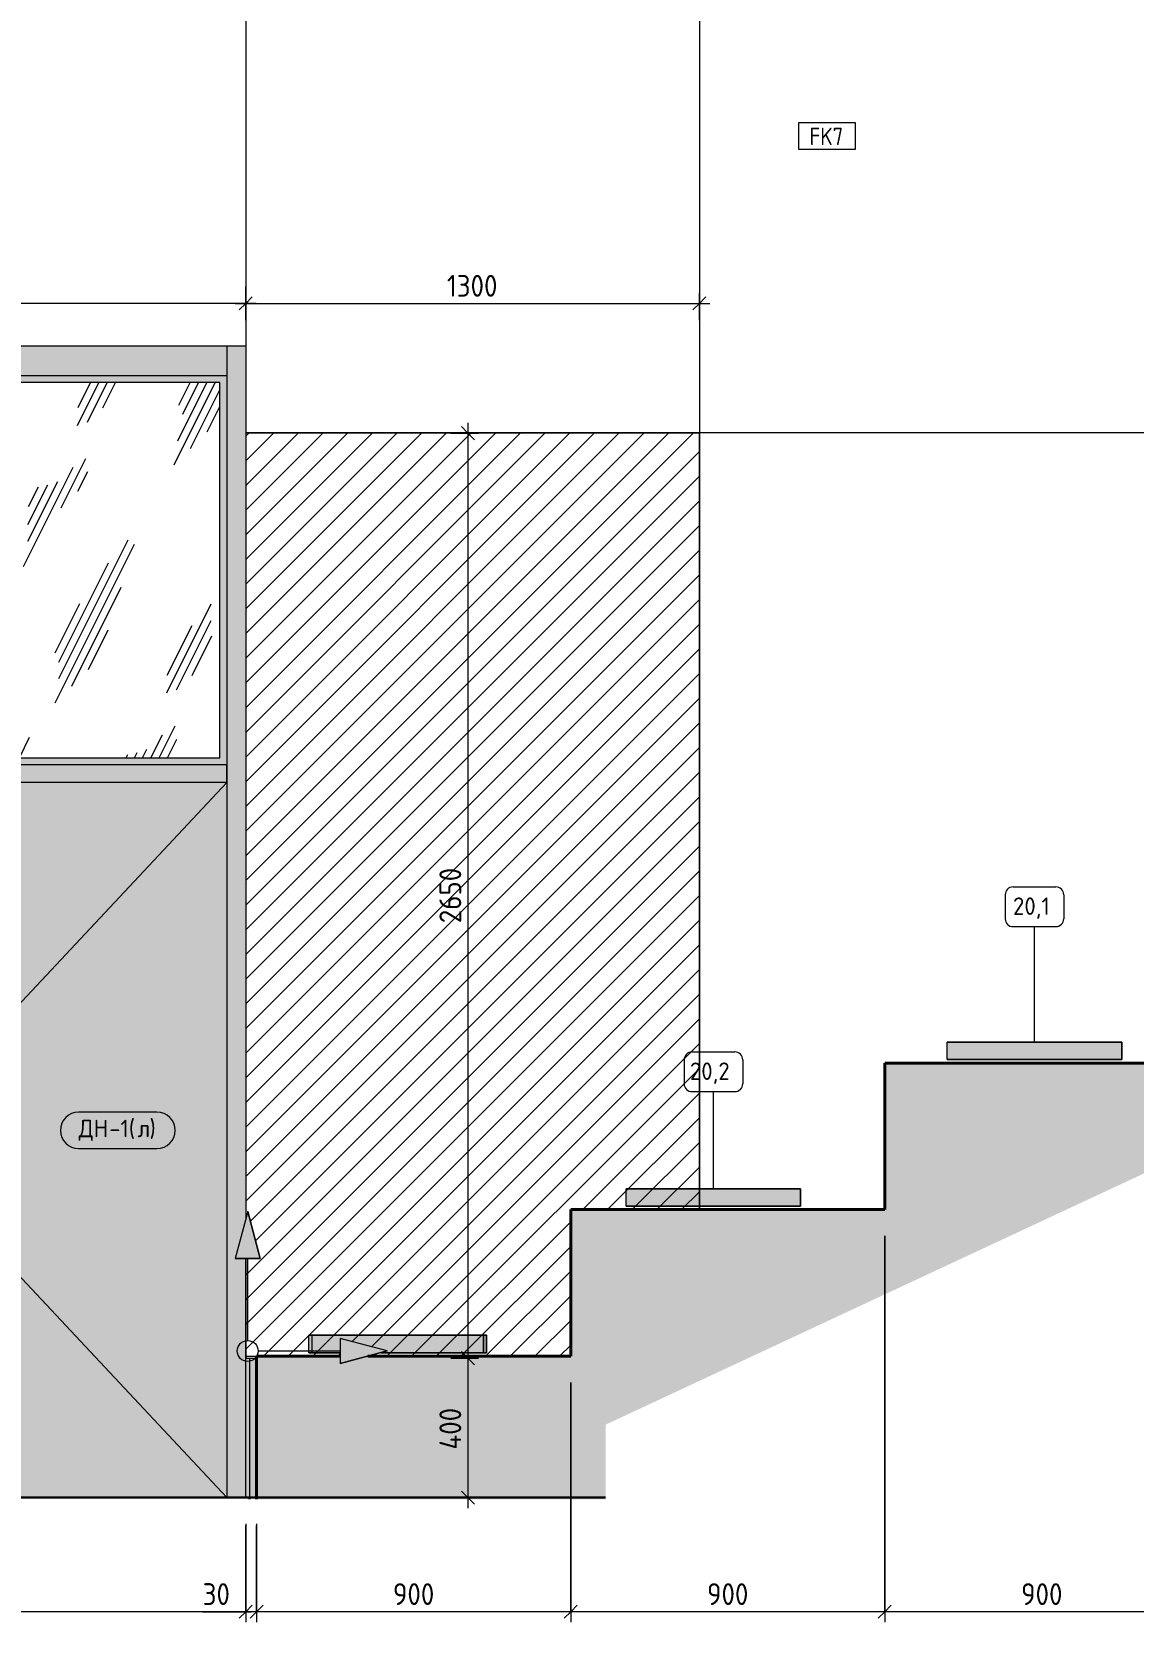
# Model space of a CAD drawing. Header units: millimetres. Extents: x 855 to 77750, y -1987 to 27400.
# Drawn here: x 33028 to 36183, y -357 to 4200 of the extents above; entities that cross this region are included whole.
import ezdxf

# ---------------------------------------------------------------- set-up
doc = ezdxf.new("R2010")
doc.units = ezdxf.units.MM
for name, color, linetype, lineweight in [('A-ANNO-DIMS', 7, 'Continuous', 9), ('A-ANNO-DIMS-25', 7, 'Continuous', 9), ('A-DETL', 7, 'Continuous', 9), ('A-DETL-GENF', 7, 'Continuous', 9), ('A-DOOR', 7, 'Continuous', 9), ('A-DOOR-FRAM-1', 7, 'Continuous', 9), ('A-DOOR-IDEN', 7, 'Continuous', 9), ('A-GLAZ', 7, 'Continuous', 9), ('A-WALL', 7, 'Continuous', 9), ('A-WALL-IDEN', 7, 'Continuous', 9), ('A-WALL-PATT', 7, 'Continuous', 9), ('I-FURN-IDEN', 7, 'Continuous', 9), ('I-WALL', 7, 'Continuous', 9), ('S-STRS-3', 7, 'Continuous', 18), ('S-STRS-4', 7, 'Continuous', 40)]:
    doc.layers.add(name, color=color, linetype=linetype, lineweight=lineweight)
for name, color, linetype, lineweight, true_color in [('A-DETL-GENF-2', 7, 'Continuous', 9, 0x004000), ('A-FLOR-FNSH-2', 7, 'Continuous', 30, 0x3c3c3c), ('I-FURN-2', 7, 'Continuous', 9, 0xc0c0c0), ('I-FURN-4', 7, 'Continuous', 9, 0xacacac), ('I-FURN-5', 7, 'Continuous', 9, 0x9e9e9e)]:
    doc.layers.add(name, color=color, linetype=linetype, lineweight=lineweight, true_color=true_color)
doc.layers.add('I-FURN-3', color=7, linetype='Continuous', lineweight=9, true_color=0x7f7f7f, transparency=0.7)
doc.styles.add('GOST Common_5', font='GOST_Common.ttf', dxfattribs={"width": 0.9, "height": 50})
doc.styles.add('GOST Common_6', font='GOST_Common.ttf', dxfattribs={"height": 50})
doc.styles.add('ISOCPEUR_2', font='isocpeur.ttf', dxfattribs={"width": 0.9, "height": 62.5})
doc.styles.add('ISOCPEUR_3', font='isocpeur.ttf', dxfattribs={"width": 0.9, "height": 62.5})
doc.dimstyles.new('ISO-2_5_0_9К_БОЛЬШОЙ_1', dxfattribs={"dimscale": 304.8, "dimtxt": 62.248823, "dimasz": 0.123031, "dimexe": 0.098425, "dimexo": 0.246063, "dimgap": 0, "dimtad": 1, "dimdec": 0, "dimrnd": 10, "dimzin": 0, "dimdsep": 46, "dimtxsty": 'ISOCPEUR_2', "dimblk1": 'OBLIQUE', "dimblk2": 'OBLIQUE', "dimsah": 1, "dimcen": 0.09, "dimdle": 0.098425, "dimazin": 0, "dimtfac": 1, "dimtdec": 4, "dimtix": 1, "dimtmove": 0, "dimatfit": 3, "dimfxl": 1, "dimtvp": 1, "dimtolj": 1, "dimtzin": 0, "dimarcsym": 2})
doc.dimstyles.new('ISO-2_5_0_9К_БОЛЬШОЙ_2', dxfattribs={"dimscale": 304.8, "dimtxt": 62.248823, "dimasz": 0.123031, "dimexe": 0.098425, "dimexo": 0.246063, "dimgap": 0, "dimtad": 1, "dimdec": 0, "dimrnd": 10, "dimzin": 0, "dimdsep": 46, "dimtxsty": 'ISOCPEUR_2', "dimblk1": 'OBLIQUE', "dimblk2": 'OBLIQUE', "dimsah": 1, "dimcen": 0.09, "dimdle": 0.098425, "dimazin": 0, "dimtfac": 1, "dimtdec": 4, "dimtix": 1, "dimtmove": 1, "dimatfit": 3, "dimfxl": 1, "dimtvp": 1, "dimtolj": 1, "dimtzin": 0, "dimarcsym": 2})
doc.dimstyles.new('ISO-2_5_0_9К_БОЛЬШОЙ_3', dxfattribs={"dimscale": 304.8, "dimtxt": 62.248823, "dimasz": 0.123031, "dimexe": 0.098425, "dimexo": 0.246063, "dimgap": 0, "dimtad": 1, "dimdec": 0, "dimrnd": 10, "dimzin": 0, "dimdsep": 46, "dimtxsty": 'ISOCPEUR_3', "dimblk1": 'OBLIQUE', "dimblk2": 'OBLIQUE', "dimsah": 1, "dimcen": 0.09, "dimdle": 0.098425, "dimazin": 0, "dimtfac": 1, "dimtdec": 4, "dimtix": 1, "dimtmove": 0, "dimatfit": 3, "dimfxl": 1, "dimtvp": 1, "dimtolj": 1, "dimtzin": 0, "dimarcsym": 2})
pattern_1 = [(0, (33640.6, 0), (0, 3050), []), (90, (33640.6, 0), (-1300, 8e-14), [])]

# ---------------------------------------------------------------- blocks, each defined once
blk = doc.blocks.new('Перекрытия 3 - Перекрытия 4-20977624-Развертка 1_04-1')
at = {"layer": 'S-STRS-3'}
blk.add_hatch(color=256, dxfattribs=at).paths.add_polyline_path([(22554.8, -5), (22910, -5), (22910, 208.9), (25810, 1562.2), (25810, 1145), (26410, 1145), (26410, 1842.2), (30010, 3522.2), (30010, 3105), (30610, 3105), (30610, 4185), (30010, 4185), (30010, 3765), (29110, 3765), (29110, 3345), (28210, 3345), (28210, 2925), (27310, 2925), (27310, 2505), (26410, 2505), (26410, 2085), (25510, 2085), (25510, 1665), (24610, 1665), (24610, 1245), (23710, 1245), (23710, 825), (22810, 825), (22810, 405), (22228.5, 405), (22149.3, 383.8), (22149.3, 405), (21910, 405), (21910, -5), (22420.5, -5)])
at = {"layer": 'S-STRS-4'}
for p, q in [((24610, 1245), (23710, 1245)), ((23710, 1245), (23710, 825)), ((23179, 825), (22810, 825)), ((22810, 825), (22810, 405)), ((23710, 825), (23179, 825)), ((22149.3, 405), (21910, 405)), ((21910, 405), (21910, -5)), ((22810, 405), (22228.5, 405))]:
    blk.add_line(p, q, dxfattribs=at)
blk = doc.blocks.new('110_Дверь_СКБ_2Ст_Наружная - ДН-1_л_ Двухстворчатая 1450 х3300 _h_ в свету с верхним остеклением-23567691-Развертка 1_04-1')
at = {"layer": 'A-DOOR'}
h = blk.add_hatch(color=256, dxfattribs=at)
h.paths.add_polyline_path([(21805, 2100), (21825, 2100), (21825, 3215), (20295, 3215), (20295, 2100), (20703.8, 2100)])
h.paths.add_polyline_path([(20315, 2120), (20315, 3195), (21805, 3195), (21805, 2120), (20703.8, 2120)])
h = blk.add_hatch(color=256, dxfattribs=at)
h.paths.add_polyline_path([(20295, 0), (20865, 0), (20865, 2050), (20295, 2050), (20295, 2.6)])
h.paths.add_polyline_path([(20785, 837.5), (20781.8, 837.9), (20778.7, 839.2), (20776.2, 841.2), (20774.2, 843.7), (20772.9, 846.8), (20772.5, 850), (20772.6, 1151), (20772.9, 1153.2), (20774.2, 1156.2), (20776.2, 1158.8), (20778.7, 1160.8), (20781.8, 1162.1), (20785, 1162.5), (20788.2, 1162.1), (20791.2, 1160.8), (20793.8, 1158.8), (20795.8, 1156.2), (20797.1, 1153.2), (20797.5, 1150), (20797.5, 850), (20797.1, 846.8), (20795.8, 843.7), (20793.8, 841.2), (20791.2, 839.2), (20788.2, 837.9)])
h = blk.add_hatch(color=256, dxfattribs=at)
h.paths.add_polyline_path([(20865, 0), (21825, 0), (21825, 2050), (20865, 2050), (20865, 17.9)])
h.paths.add_polyline_path([(20945, 837.5), (20941.8, 837.9), (20938.7, 839.2), (20936.2, 841.2), (20934.2, 843.7), (20932.9, 846.8), (20932.5, 850), (20932.6, 1151), (20932.9, 1153.2), (20934.2, 1156.2), (20936.2, 1158.8), (20938.7, 1160.8), (20941.8, 1162.1), (20945, 1162.5), (20948.2, 1162.1), (20951.5, 1160.7), (20953.8, 1158.8), (20955.8, 1156.2), (20957.1, 1153.2), (20957.5, 1150), (20957.5, 850), (20957.1, 846.8), (20955.8, 843.7), (20953.8, 841.2), (20951.2, 839.2), (20948.2, 837.9)])
at = {"layer": 'A-DOOR-FRAM-1'}
for points in [[(20295, 0), (20295, 3300), (20210, 3300), (20210, 1200), (20246.2, 1064.8), (20210, 1064.8), (20210, 800), (20221, 800), (20221, 400), (20257.2, 264.8), (20221, 264.8), (20221, 0)], [(20703.8, 3215), (21825, 3215), (21825, 3300), (20295, 3300), (20295, 3215)], [(20703.8, 2050), (21825, 2050), (21825, 2100), (20295, 2100), (20295, 2050)]]:
    blk.add_hatch(color=256, dxfattribs=at).paths.add_polyline_path(points)
h = blk.add_hatch(color=256, dxfattribs=at)
h.paths.add_polyline_path([(21879, 0), (21879, 684.8), (21848.3, 684.8), (21879, 799.5), (21879, 3300), (21825, 3300), (21825, 0)])
h.paths.add_polyline_path([(21910, 0), (21910, 399.6), (21890, 399.6), (21890, 0)])
h = blk.add_hatch(dxfattribs=at)
h.set_pattern_fill('FP_17', color=256, style=0, pattern_type=2)
h.set_pattern_definition([(63.435, (17628.5, 31.75), (-255.583, 766.75), [317.5, -190.5, 317.5, -190.5, -403.903]), (63.435, (17628.5, 31.75), (-255.583, 766.75), [-1016, 127, -276.9]), (63.435, (17612.65, 47.6), (-255.583, 766.75), [254, -317.5, 190.5, -190.5, -467.403]), (63.435, (17612.65, 47.6), (-255.583, 766.75), [-952.5, 222.25, -245.15]), (63.435, (17612.65, 95.25), (-255.583, 766.75), [190.5, -381, 127, -190.5, -530.903]), (63.435, (17612.65, 95.25), (-255.583, 766.75), [-889, 285.75, -245.15]), (63.435, (17660.27, 47.6), (-255.583, 766.75), [190.5, -381, 158.75, -6404.65]), (63.435, (17707.9, 95.25), (-255.583, 766.75), [95.25, -476.25, 63.5, -6499.9]), (63.435, (17628.5, 174.6), (-255.583, 766.75), [63.5, -476.25, 63.5, -254, -562.653]), (63.435, (17628.5, 174.6), (-255.583, 766.75), [-857.25, 158.75, -403.9]), (63.435, (17914.27, 127), (-255.58, 766.75), [317.5, -476.25, 381, -251.5]), (63.435, (17914.27, 79.4), (-255.58, 766.75), [444.5, -317.5, 476.25, -188]), (63.435, (17946, 95.25), (-255.58, 766.75), [508, -254, 381, -276.9]), (63.435, (17993.65, 142.9), (-255.58, 766.75), [317.5, -444.5, 254, -403.9]), (63.435, (17946, 238.1), (-255.58, 766.75), [158.75, -635, 190.5, -435.65]), (63.435, (18041.27, 190.5), (-255.58, 766.75), [127, -635, 127, -530.9])])
h.paths.add_polyline_path([(20315, 2120), (21805, 2120), (21805, 3195), (20315, 3195)])
at = {"layer": 'A-DOOR'}
for p, q in [((21805, 3195), (20315, 3195)), ((20315, 3195), (20315, 2120)), ((21805, 2120), (21805, 3195)), ((20315, 2120), (21805, 2120)), ((20295, 2047.5), (20788.7, 1161.9)), ((20865, 2050), (20865, 0)), ((20865, 2050), (20865, 0)), ((21825, 2048.5), (20957.5, 1123.6)), ((20772.5, 850), (20772.5, 1150)), ((20797.5, 1150), (20797.5, 850)), ((20797.5, 1146.1), (20865, 1025)), ((20932.5, 1150), (20932.5, 850)), ((20957.5, 850), (20957.5, 1150)), ((20932.5, 1097), (20865, 1025)), ((20865, 1025), (20797.5, 903.6)), ((20865, 1025), (20932.5, 952.9)), ((20957.5, 926.2), (21825, 0)), ((20772.5, 858.7), (20295, 0))]:
    blk.add_line(p, q, dxfattribs=at)
for centre, start, end in [((20785, 1150), 0, 180), ((20945, 1150), 0, 180), ((20785, 850), 180, 0), ((20945, 850), 180, 360)]:
    blk.add_arc(centre, 12.5, start, end, dxfattribs=at)
at = {"layer": 'A-DOOR-FRAM-1'}
for p, q in [((20295, 3215), (20295, 3300)), ((20295, 3300), (20295, 0)), ((21825, 3300), (21825, 3215)), ((21825, 3300), (21825, 0)), ((20295, 3215), (21825, 3215)), ((20295, 2100), (20295, 2050)), ((21825, 2100), (20295, 2100)), ((21825, 2050), (21825, 2100)), ((20295, 2050), (21825, 2050)), ((21910, 0), (21890, 0))]:
    blk.add_line(p, q, dxfattribs=at)
at = {"layer": 'A-GLAZ'}
for p, q in [((21060, 2707.5), (21060, 2607.5)), ((21010, 2657.5), (21110, 2657.5))]:
    blk.add_line(p, q, dxfattribs=at)
blk = doc.blocks.new('Подушка 500500  - Подушка 500500 -30734744-Развертка 1_04-1')
at = {"layer": 'I-FURN-3'}
blk.add_hatch(color=256, dxfattribs=at).paths.add_polyline_path([(22149.3, 415), (22149.3, 456.2), (22284.5, 420), (22265.8, 415), (22569, 415), (22569, 465), (22069, 465), (22069, 415)])
at = {"layer": 'I-FURN-2'}
for p, q in [((22069, 465), (22569, 465)), ((22069, 415), (22069, 465)), ((22569, 415), (22569, 465)), ((22149.3, 415), (22069, 415)), ((22569, 415), (22265.8, 415))]:
    blk.add_line(p, q, dxfattribs=at)
at = {"layer": 'I-FURN-4'}
for p, q in [((22569, 465), (22069, 465)), ((22069, 415), (22069, 465)), ((22569, 465), (22569, 415)), ((22069, 415), (22149.3, 415)), ((22265.8, 415), (22569, 415))]:
    blk.add_line(p, q, dxfattribs=at)
blk = doc.blocks.new('Подушка 500500  - Подушка 500х500 _второго цвета_-30765996-Развертка 1_04-1')
at = {"layer": 'I-FURN-3'}
blk.add_hatch(color=256, dxfattribs=at).paths.add_polyline_path([(22069, 415), (22149.3, 415), (22149.3, 456.2), (22284.5, 420), (22265.8, 415), (22560, 415), (22560, 465), (22060, 465), (22060, 415)])
at = {"layer": 'I-FURN-2'}
for p, q in [((22060, 465), (22069, 465)), ((22060, 415), (22060, 465)), ((22069, 415), (22060, 415))]:
    blk.add_line(p, q, dxfattribs=at)
at = {"layer": 'I-FURN-4'}
for p, q in [((22069, 465), (22060, 465)), ((22060, 415), (22060, 465)), ((22069, 465), (22560, 465)), ((22560, 415), (22560, 465)), ((22060, 415), (22069, 415)), ((22149.3, 415), (22069, 415)), ((22560, 415), (22265.8, 415))]:
    blk.add_line(p, q, dxfattribs=at)
at = {"layer": 'I-FURN-5'}
for p, q in [((22560, 465), (22069, 465)), ((22560, 465), (22560, 415)), ((22069, 415), (22149.3, 415)), ((22265.8, 415), (22560, 415))]:
    blk.add_line(p, q, dxfattribs=at)
blk = doc.blocks.new('Подушка 500500  - Подушка 500х500 _второго цвета_-V11-Развертка 1_04-1')
at = {"layer": 'I-FURN-3'}
blk.add_hatch(color=256, dxfattribs=at).paths.add_polyline_path([(23059, 835), (23469, 835), (23469, 885), (22969, 885), (22969, 835)])
at = {"layer": 'I-FURN-2'}
for p, q in [((22969, 885), (23179, 885)), ((22969, 835), (22969, 885)), ((23179, 885), (23469, 885)), ((23469, 835), (23469, 885)), ((23179, 835), (22969, 835)), ((23469, 835), (23179, 835))]:
    blk.add_line(p, q, dxfattribs=at)
at = {"layer": 'I-FURN-4'}
for p, q in [((23179, 885), (22969, 885)), ((22969, 835), (22969, 885)), ((23469, 885), (23179, 885)), ((23469, 885), (23469, 835)), ((22969, 835), (23179, 835)), ((23179, 835), (23469, 835))]:
    blk.add_line(p, q, dxfattribs=at)
blk = doc.blocks.new('Подушка 500500  - Подушка 500500 -V12-Развертка 1_04-1')
at = {"layer": 'I-FURN-3'}
blk.add_hatch(color=256, dxfattribs=at).paths.add_polyline_path([(24389, 1255), (24389, 1305), (23889, 1305), (23889, 1255)])
at = {"layer": 'I-FURN-2'}
for p, q in [((23889, 1305), (24389, 1305)), ((23889, 1255), (23889, 1305)), ((24389, 1255), (24389, 1305)), ((24389, 1255), (23889, 1255))]:
    blk.add_line(p, q, dxfattribs=at)
at = {"layer": 'I-FURN-4'}
for p, q in [((24389, 1305), (23889, 1305)), ((23889, 1255), (23889, 1305)), ((24389, 1305), (24389, 1255)), ((23889, 1255), (24389, 1255))]:
    blk.add_line(p, q, dxfattribs=at)
blk = doc.blocks.new('Начало раскладки_красным - Начало раскладки_красным-V17-Развертка 1_04-1')
at = {"layer": 'A-DETL-GENF'}
for points in [[(21920.7, 684.8), (21884.5, 820), (21848.3, 684.8)], [(22149.3, 383.8), (22284.5, 420), (22149.3, 456.2)]]:
    blk.add_hatch(color=256, dxfattribs=at).paths.add_polyline_path(points)
for p, q in [((21884.5, 820), (21848.3, 684.8)), ((21884.5, 820), (21848.3, 684.8)), ((21920.7, 684.8), (21884.5, 820)), ((21884.5, 820), (21920.7, 684.8)), ((21848.3, 684.8), (21920.7, 684.8)), ((21920.7, 684.8), (21848.3, 684.8)), ((21884.5, 450), (21884.5, 684.8)), ((22284.5, 420), (22149.3, 456.2)), ((22149.3, 456.2), (22149.3, 383.8)), ((22284.5, 420), (22149.3, 456.2)), ((22149.3, 456.2), (22149.3, 383.8)), ((21914.5, 420), (22149.3, 420)), ((22149.3, 383.8), (22284.5, 420)), ((22284.5, 420), (22149.3, 383.8))]:
    blk.add_line(p, q, dxfattribs=at)
blk.add_circle((21884.5, 420), 30, dxfattribs=at)
blk = doc.blocks.new('DIMBLOCK17-Развертка 1_04-1')
at = {"layer": 'A-ANNO-DIMS-25'}
for p, q in [((36371.6, 1170), (36371.6, -357.1)), ((36371.6, -327.1), (36371.6, 1170)), ((35471.6, 750), (35471.6, -357.1)), ((35471.6, -327.1), (35471.6, 750)), ((36371.6, -327.1), (35471.6, -327.1))]:
    blk.add_line(p, q, dxfattribs=at)
at = {"layer": 'A-ANNO-DIMS-25', "lineweight": 20}
for p, q in [((35471.6, -327.1), (35490.3, -308.3)), ((36371.6, -327.1), (36390.3, -308.3)), ((35471.6, -327.1), (35452.8, -345.8)), ((36371.6, -327.1), (36352.8, -345.8))]:
    blk.add_line(p, q, dxfattribs=at)
at = {"layer": 'A-ANNO-DIMS-25', "color": 0, "insert": (35862.3, -245.4), "char_height": 62.5, "width": 142.215, "attachment_point": 1, "line_spacing_factor": 1.149209, "style": 'ISOCPEUR_2'}
blk.add_mtext('900', dxfattribs=at)
blk = doc.blocks.new('_Oblique')
at = {"color": 0, "linetype": 'ByBlock', "lineweight": -2}
blk.add_line((-0.5, -0.5), (0.5, 0.5), dxfattribs=at)
blk = doc.blocks.new('DIMBLOCK18-Развертка 1_04-1')
at = {"layer": 'A-ANNO-DIMS-25'}
for p, q in [((35471.6, 750), (35471.6, -357.1)), ((35471.6, -327.1), (35471.6, 750)), ((34571.6, 330), (34571.6, -357.1)), ((34571.6, -327.1), (34571.6, 330)), ((35471.6, -327.1), (34571.6, -327.1))]:
    blk.add_line(p, q, dxfattribs=at)
at = {"layer": 'A-ANNO-DIMS-25', "lineweight": 20}
for p, q in [((34571.6, -327.1), (34590.3, -308.3)), ((35471.6, -327.1), (35490.3, -308.3)), ((34571.6, -327.1), (34552.8, -345.8)), ((35471.6, -327.1), (35452.8, -345.8))]:
    blk.add_line(p, q, dxfattribs=at)
at = {"layer": 'A-ANNO-DIMS-25', "color": 0, "insert": (34962.3, -245.4), "char_height": 62.5, "width": 142.215, "attachment_point": 1, "line_spacing_factor": 1.149209, "style": 'ISOCPEUR_2'}
blk.add_mtext('900', dxfattribs=at)
blk = doc.blocks.new('DIMBLOCK19-Развертка 1_04-1')
at = {"layer": 'A-ANNO-DIMS-25'}
for p, q in [((34571.6, 330), (34571.6, -357.1)), ((34571.6, -327.1), (34571.6, 330)), ((33671.6, -75), (33671.6, -357.1)), ((33671.6, -327.1), (33671.6, -80)), ((34571.6, -327.1), (33671.6, -327.1))]:
    blk.add_line(p, q, dxfattribs=at)
at = {"layer": 'A-ANNO-DIMS-25', "lineweight": 20}
for p, q in [((33671.6, -327.1), (33690.3, -308.3)), ((34571.6, -327.1), (34590.3, -308.3)), ((33671.6, -327.1), (33652.8, -345.8)), ((34571.6, -327.1), (34552.8, -345.8))]:
    blk.add_line(p, q, dxfattribs=at)
at = {"layer": 'A-ANNO-DIMS-25', "color": 0, "insert": (34062.3, -245.4), "char_height": 62.5, "width": 142.215, "attachment_point": 1, "line_spacing_factor": 1.149209, "style": 'ISOCPEUR_2'}
blk.add_mtext('900', dxfattribs=at)
blk = doc.blocks.new('DIMBLOCK20-Развертка 1_04-1')
at = {"layer": 'A-ANNO-DIMS-25'}
for p, q in [((33640.6, -75), (33640.6, -357.1)), ((33640.6, -327.1), (33640.6, -80)), ((33671.6, -75), (33671.6, -357.1)), ((33671.6, -327.1), (33671.6, -80)), ((33517.1, -327.1), (33621.1, -327.1)), ((33621.1, -327.1), (33656.1, -327.1)), ((33671.6, -327.1), (33640.6, -327.1))]:
    blk.add_line(p, q, dxfattribs=at)
at = {"layer": 'A-ANNO-DIMS-25', "lineweight": 20}
for p, q in [((33640.6, -327.1), (33659.3, -308.3)), ((33671.6, -327.1), (33690.3, -308.3)), ((33640.6, -327.1), (33621.8, -345.8)), ((33671.6, -327.1), (33652.8, -345.8))]:
    blk.add_line(p, q, dxfattribs=at)
at = {"layer": 'A-ANNO-DIMS-25', "color": 0, "insert": (33517.1, -245.4), "char_height": 62.5, "width": 94.81, "attachment_point": 1, "line_spacing_factor": 1.149209, "style": 'ISOCPEUR_2'}
blk.add_mtext('30', dxfattribs=at)
blk = doc.blocks.new('DIMBLOCK21-Развертка 1_04-1')
at = {"layer": 'A-ANNO-DIMS-25'}
for p, q in [((31971.6, -75), (31971.6, -357.1)), ((31971.6, -327.1), (31971.6, -80)), ((33640.6, -75), (33640.6, -357.1)), ((33640.6, -327.1), (33640.6, -80)), ((33640.6, -327.1), (31971.6, -327.1))]:
    blk.add_line(p, q, dxfattribs=at)
at = {"layer": 'A-ANNO-DIMS-25', "lineweight": 20}
for p, q in [((31971.6, -327.1), (31990.3, -308.3)), ((33640.6, -327.1), (33659.3, -308.3)), ((31971.6, -327.1), (31952.8, -345.8)), ((33640.6, -327.1), (33621.8, -345.8))]:
    blk.add_line(p, q, dxfattribs=at)
at = {"layer": 'A-ANNO-DIMS-25', "color": 0, "insert": (32732.5, -245.4), "char_height": 62.5, "width": 176.691, "attachment_point": 1, "line_spacing_factor": 1.149209, "style": 'ISOCPEUR_2'}
blk.add_mtext('1670', dxfattribs=at)
blk = doc.blocks.new('DIMBLOCK36-Развертка 1_04-1')
at = {"layer": 'A-ANNO-DIMS-25'}
for p, q in [((33640.6, 3470.3), (33640.6, 3391.8)), ((33640.6, 3421.8), (33640.6, 3470.3)), ((33670.6, 3421.8), (31941.6, 3421.8)), ((31971.6, 3323.6), (31971.6, 3451.8)), ((31971.6, 3421.8), (31971.6, 3323.6))]:
    blk.add_line(p, q, dxfattribs=at)
at = {"layer": 'A-ANNO-DIMS-25', "lineweight": 20}
for p, q in [((31971.6, 3421.8), (31952.8, 3403)), ((31971.6, 3421.8), (31990.3, 3440.5)), ((33640.6, 3421.8), (33621.8, 3403)), ((33640.6, 3421.8), (33659.3, 3440.5))]:
    blk.add_line(p, q, dxfattribs=at)
at = {"layer": 'A-ANNO-DIMS-25', "color": 0, "insert": (32729.5, 3503.4), "char_height": 62.5, "width": 183.873, "attachment_point": 1, "line_spacing_factor": 1.149209, "style": 'ISOCPEUR_3'}
blk.add_mtext('\u200e1545', dxfattribs=at)
blk = doc.blocks.new('DIMBLOCK38-Развертка 1_04-1')
at = {"layer": 'A-ANNO-DIMS-25', "lineweight": 20}
for p, q in [((34277.1, 3050), (34258.4, 3068.7)), ((34277.1, 3050), (34295.9, 3031.2)), ((34277.1, 399.6), (34258.4, 418.3)), ((34277.1, 399.6), (34295.9, 380.8))]:
    blk.add_line(p, q, dxfattribs=at)
at = {"layer": 'A-ANNO-DIMS-25'}
for p, q in [((34277.1, 3080), (34277.1, 399.6)), ((34228.6, 3050), (34307.1, 3050)), ((34277.1, 3050), (34228.6, 3050)), ((34228.6, 399.6), (34307.1, 399.6)), ((34277.1, 399.6), (34228.6, 399.6))]:
    blk.add_line(p, q, dxfattribs=at)
at = {"layer": 'A-ANNO-DIMS-25', "color": 0, "insert": (34195.5, 1645.8), "char_height": 62.5, "width": 189.619, "attachment_point": 1, "rotation": 90, "line_spacing_factor": 1.149209, "style": 'ISOCPEUR_2'}
blk.add_mtext('2650', dxfattribs=at)
blk = doc.blocks.new('DIMBLOCK39-Развертка 1_04-1')
at = {"layer": 'A-ANNO-DIMS-25', "lineweight": 20}
for p, q in [((34277.1, 399.6), (34258.4, 418.3)), ((34277.1, 399.6), (34295.9, 380.8)), ((34277.1, 0), (34258.4, 18.8)), ((34277.1, 0), (34295.9, -18.8))]:
    blk.add_line(p, q, dxfattribs=at)
at = {"layer": 'A-ANNO-DIMS-25'}
for p, q in [((34228.6, 399.6), (34307.1, 399.6)), ((34277.1, 399.6), (34228.6, 399.6)), ((34277.1, 399.6), (34277.1, -30)), ((33726.6, 0), (34307.1, 0)), ((34277.1, 0), (33726.6, 0))]:
    blk.add_line(p, q, dxfattribs=at)
at = {"layer": 'A-ANNO-DIMS-25', "color": 0, "insert": (34195.5, 137.6), "char_height": 62.5, "width": 149.397, "attachment_point": 1, "rotation": 90, "line_spacing_factor": 1.149209, "style": 'ISOCPEUR_2'}
blk.add_mtext('400', dxfattribs=at)
blk = doc.blocks.new('Марка_Мебель - В прямоуг_Balcon_Марка-25523697-Развертка 1_04-1')
at = {"layer": 'I-FURN-IDEN'}
for p, q in [((29435.1, 4247.3), (29435.1, 4178.3)), ((29457.6, 4269.8), (29580.4, 4269.8)), ((29602.9, 4247.3), (29602.9, 4178.5)), ((29457.5, 4156), (29580.4, 4156))]:
    blk.add_line(p, q, dxfattribs=at)
for centre, radius, start, end in [((29457.6, 4247.3), 22.5, 90, 180), ((29580.4, 4247.3), 22.5, 0, 90), ((29457.5, 4178.3), 22.3, 180, 270), ((29580.4, 4178.5), 22.5, 270, 0)]:
    blk.add_arc(centre, radius, start, end, dxfattribs=at)
blk = doc.blocks.new('М_двери - Типоразмер_рамка-25223575-Развертка 1_04-1')
at = {"layer": 'A-DOOR-IDEN'}
for p, q in [((21624.6, 1104.2), (21399.8, 1104.2)), ((21399.8, 1000.2), (21624.6, 1000.2))]:
    blk.add_line(p, q, dxfattribs=at)
for centre, start, end in [((21399.8, 1052.2), 90, 270), ((21624.6, 1052.2), 270, 90)]:
    blk.add_arc(centre, 52, start, end, dxfattribs=at)
blk = doc.blocks.new('DIMBLOCK68-Развертка 1_04-1')
at = {"layer": 'A-ANNO-DIMS-25'}
for p, q in [((33610.6, 3421.8), (34970.6, 3421.8)), ((33640.6, 3373.3), (33640.6, 3451.8)), ((33640.6, 3421.8), (33640.6, 3373.3)), ((34940.6, 3373.3), (34940.6, 3451.8)), ((34940.6, 3421.8), (34940.6, 3373.3))]:
    blk.add_line(p, q, dxfattribs=at)
at = {"layer": 'A-ANNO-DIMS-25', "lineweight": 20}
for p, q in [((33640.6, 3421.8), (33621.8, 3403)), ((33640.6, 3421.8), (33659.3, 3440.5)), ((34940.6, 3421.8), (34921.8, 3403)), ((34940.6, 3421.8), (34959.3, 3440.5))]:
    blk.add_line(p, q, dxfattribs=at)
at = {"layer": 'A-ANNO-DIMS-25', "color": 0, "insert": (34217, 3503.4), "char_height": 62.5, "width": 176.691, "attachment_point": 1, "line_spacing_factor": 1.149209, "style": 'ISOCPEUR_2'}
blk.add_mtext('1300', dxfattribs=at)
blk = doc.blocks.new('М_стена_0001 - Типоразмер_без рамки-25382661-Развертка 1_04-1')
at = {"layer": 'A-WALL-IDEN'}
for p, q in [((26269.2, 3938.8), (26105.9, 3938.8)), ((26105.9, 3938.8), (26105.9, 3863.8)), ((26269.2, 3863.8), (26269.2, 3938.8)), ((26105.9, 3863.8), (26269.2, 3863.8))]:
    blk.add_line(p, q, dxfattribs=at)

msp = doc.modelspace()

# ---------------------------------------------------------------- hatches: boundary and pattern name
at = {"layer": 'A-DETL-GENF-2'}
h = msp.add_hatch(dxfattribs=at)
h.set_pattern_fill('FP_31', color=256, style=0, pattern_type=2)
h.set_pattern_definition([(45, (29326.597, 0), (-35.35534, 35.35534), [])])
h.paths.add_polyline_path([(34571.6, 405), (34571.6, 825), (34940.6, 825), (34940.6, 3050), (33640.6, 3050), (33640.6, 799.5), (33646.1, 820), (33682.3, 684.8), (33640.6, 684.8), (33640.6, 405), (33910.8, 405), (33910.8, 456.2), (34046.1, 420), (33990.1, 405), (34446.7, 405)])
at = {"layer": 'A-WALL-PATT'}
h = msp.add_hatch(dxfattribs=at)
h.set_pattern_fill('FP_22', color=256, style=0, pattern_type=2)
h.set_pattern_definition([(0, (31040.6, 0), (0, 3050), []), (90, (31040.6, 0), (-1300, 8e-14), [])])
h.paths.add_polyline_path([(31571.6, 800), (31706.8, 836.2), (31706.8, 800), (31971.6, 800), (31971.6, 1064.8), (31935.3, 1064.8), (31971.6, 1200), (31971.6, 3300), (33640.6, 3300), (33640.6, 6300), (31371.8, 6300), (31371.8, 800), (31474.7, 800)])
h = msp.add_hatch(dxfattribs=at)
h.set_pattern_fill('FP_21', color=256, style=0, pattern_type=2)
h.set_pattern_definition(pattern_1)
h.paths.add_polyline_path([(33640.6, 399.6), (33671.6, 399.6), (33671.6, 405), (33910.8, 405), (33910.8, 415), (33821.6, 415), (33821.6, 465), (34330.6, 465), (34330.6, 415), (34027.4, 415), (33990.1, 405), (34571.6, 405), (34571.6, 825), (35471.6, 825), (35471.6, 1245), (36371.6, 1245), (36371.6, 1665), (37271.6, 1665), (37271.6, 2085), (38171.6, 2085), (38171.6, 2505), (39071.6, 2505), (39071.6, 2925), (39971.6, 2925), (39971.6, 3345), (40871.6, 3345), (40871.6, 3765), (41771.6, 3765), (41771.6, 4185), (42221.6, 4185), (42221.6, 4200), (42210.6, 4200), (42210.6, 4205), (41810.6, 4205), (41810.6, 4255), (42210.6, 4255), (42210.6, 5020.8), (33640.6, 5020.8), (33640.6, 799.5), (33646.1, 820), (33682.3, 684.8), (33640.6, 684.8), (33640.6, 405)])
h.paths.add_polyline_path([(35230.6, 835), (34730.6, 835), (34730.6, 885), (35230.6, 885)])
h.paths.add_polyline_path([(35650.6, 1255), (35650.6, 1305), (36150.6, 1305), (36150.6, 1255)])
h.paths.add_polyline_path([(36561.6, 1675), (36561.6, 1725), (37061.6, 1725), (37061.6, 1675)])
h.paths.add_polyline_path([(37450.6, 2095), (37450.6, 2145), (37950.6, 2145), (37950.6, 2095), (37571.6, 2095)])
h.paths.add_polyline_path([(38850.6, 2515), (38350.6, 2515), (38350.6, 2565), (38850.6, 2565)])
h.paths.add_polyline_path([(39750.6, 2935), (39250.6, 2935), (39250.6, 2985), (39750.6, 2985), (39750.6, 2938.9)])
h.paths.add_polyline_path([(40130.6, 3355), (40130.6, 3405), (40630.6, 3405), (40630.6, 3355), (40321.6, 3355)])
h.paths.add_polyline_path([(41030.6, 3775), (41030.6, 3825), (41530.6, 3825), (41530.6, 3775), (41381.4, 3775)])
h = msp.add_hatch(dxfattribs=at)
h.set_pattern_fill('FP_21', color=256, style=0, pattern_type=2)
h.set_pattern_definition(pattern_1)
h.paths.add_polyline_path([(34330.6, 415), (34330.6, 465), (34321.6, 465), (34321.6, 415)])
h.paths.add_polyline_path([(33830.6, 415), (33830.6, 465), (33821.6, 465), (33821.6, 415)])
h.paths.add_polyline_path([(34940.6, 835), (35230.6, 835), (35230.6, 885), (34730.6, 885), (34730.6, 835), (34820.6, 835)])
h.paths.add_polyline_path([(36150.6, 1255), (36150.6, 1305), (35650.6, 1305), (35650.6, 1255)])
h.paths.add_polyline_path([(38350.6, 2515), (38850.6, 2515), (38850.6, 2565), (38350.6, 2565)])
h.paths.add_polyline_path([(40130.6, 3355), (40630.6, 3355), (40630.6, 3405), (40130.6, 3405)])
h.paths.add_polyline_path([(41810.6, 4205), (42210.6, 4205), (42210.6, 4255), (41810.6, 4255)])
h = msp.add_hatch(dxfattribs=at)
h.set_pattern_fill('FP_21', color=256, style=0, pattern_type=2)
h.set_pattern_definition(pattern_1)
h.paths.add_polyline_path([(34321.6, 415), (34321.6, 465), (33830.6, 465), (33830.6, 415), (33910.8, 415), (33910.8, 456.2), (34046.1, 420), (34027.4, 415), (34271.6, 415)])
h.paths.add_polyline_path([(36561.6, 1675), (37061.6, 1675), (37061.6, 1725), (36561.6, 1725)])
h.paths.add_polyline_path([(37450.6, 2095), (37950.6, 2095), (37950.6, 2145), (37450.6, 2145)])
h.paths.add_polyline_path([(39250.6, 2935), (39750.6, 2935), (39750.6, 2985), (39250.6, 2985), (39250.6, 2938.9)])
h.paths.add_polyline_path([(41408.1, 3775), (41530.6, 3775), (41530.6, 3825), (41030.6, 3825), (41030.6, 3775), (41381.4, 3775)])
at = {"layer": 'I-WALL'}
h = msp.add_hatch(color=256, dxfattribs=at)
h.paths.add_polyline_path([(34671.6, 208.9), (34671.6, 208.9), (35091.8, 405)])
h.paths.add_polyline_path([(34271.6, 7170), (37571.6, 7170), (37571.6, 8080), (34271.6, 8080), (34271.6, 7189.8)])
msp.add_hatch(color=256, dxfattribs=at).paths.add_polyline_path([(33651.6, 0), (33651.6, 399.6), (33640.6, 399.6), (33640.6, 0)])

# ---------------------------------------------------------------- linework, layer by layer
at = {"layer": 'A-DETL'}
for p, q in [((34940.6, 3050), (33640.6, 3050)), ((33640.6, 3050), (33640.6, 799.5)), ((34940.6, 825), (34940.6, 3050)), ((34571.6, 405), (34571.6, 825)), ((34571.6, 825), (34940.6, 825)), ((33640.6, 684.8), (33640.6, 405)), ((33640.6, 405), (33910.8, 405)), ((33990.1, 405), (34571.6, 405))]:
    msp.add_line(p, q, dxfattribs=at)
at = {"layer": 'A-FLOR-FNSH-2'}
for p, q in [((33651.6, 0), (31717.8, 0)), ((33651.6, -5), (33651.6, 0)), ((34671.6, -0.1), (31717.8, -0.1))]:
    msp.add_line(p, q, dxfattribs=at)
at = {"layer": 'A-WALL'}
msp.add_line((33671.6, 0), (33651.6, 0), dxfattribs=at)
at = {"layer": 'I-FURN-IDEN'}
for p, q in [((35900.6, 1305), (35900.6, 1636)), ((34980.6, 885), (34980.6, 1163.1))]:
    msp.add_line(p, q, dxfattribs=at)
at = {"layer": 'I-WALL'}
for p, q in [((33640.6, 5020.8), (33640.6, 799.5)), ((31971.6, 3300), (33640.6, 3300)), ((33640.6, 0), (33640.6, 684.8)), ((33640.6, 399.6), (33671.6, 399.6)), ((33651.6, 399.6), (33651.6, 0))]:
    msp.add_line(p, q, dxfattribs=at)

# ---------------------------------------------------------------- block references
at = {"layer": 'A-DETL-GENF'}
msp.add_blockref('Начало раскладки_красным - Начало раскладки_красным-V17-Развертка 1_04-1', (11761.6, 0), dxfattribs=at)
at = {"layer": 'A-DOOR'}
msp.add_blockref('110_Дверь_СКБ_2Ст_Наружная - ДН-1_л_ Двухстворчатая 1450 х3300 _h_ в свету с верхним остеклением-23567691-Развертка 1_04-1', (11761.6, 0), dxfattribs=at)
at = {"layer": 'A-DOOR-IDEN'}
msp.add_blockref('М_двери - Типоразмер_рамка-25223575-Развертка 1_04-1', (11761.6, 0), dxfattribs=at)
at = {"layer": 'A-WALL-IDEN'}
msp.add_blockref('М_стена_0001 - Типоразмер_без рамки-25382661-Развертка 1_04-1', (9118.6, 0), dxfattribs=at)
at = {"layer": 'I-FURN-2'}
for name in ['Подушка 500500  - Подушка 500500 -V12-Развертка 1_04-1', 'Подушка 500500  - Подушка 500х500 _второго цвета_-V11-Развертка 1_04-1', 'Подушка 500500  - Подушка 500500 -30734744-Развертка 1_04-1']:
    msp.add_blockref(name, (11761.6, 0), dxfattribs=at)
at = {"layer": 'I-FURN-4'}
msp.add_blockref('Подушка 500500  - Подушка 500х500 _второго цвета_-30765996-Развертка 1_04-1', (11761.6, 0), dxfattribs=at)
at = {"layer": 'I-FURN-IDEN'}
for p in [(6381.6, -2520), (5461.6, -2992.9)]:
    msp.add_blockref('Марка_Мебель - В прямоуг_Balcon_Марка-25523697-Развертка 1_04-1', p, dxfattribs=at)
at = {"layer": 'S-STRS-3'}
msp.add_blockref('Перекрытия 3 - Перекрытия 4-20977624-Развертка 1_04-1', (11761.6, 0), dxfattribs=at)

# ---------------------------------------------------------------- texts
at = {"layer": 'A-DOOR-IDEN', "char_height": 50, "attachment_point": 1, "style": 'GOST Common_6'}
for s, insert, width in [('ДН', (33161.5, 1082.5), 106.224), ('-1(', (33249.2, 1082.5), 98.207), ('\\fGOST Common|b0|i0|c204|p34|;л', (33330.2, 1082.5), 42.089), ('\\fGOST Common|b0|i0|c204|p34|;)', (33364.9, 1082.5), 24.051)]:
    msp.add_mtext(s, dxfattribs=dict(at, insert=insert, width=width))
at = {"layer": 'A-WALL-IDEN', "insert": (35256.1, 3925.2), "char_height": 50, "width": 124.462, "attachment_point": 1, "style": 'GOST Common_5'}
msp.add_mtext('FK7', dxfattribs=at)
at = {"layer": 'I-FURN-IDEN', "char_height": 50, "attachment_point": 1, "style": 'GOST Common_6'}
for s, insert, width in [('20,1', (35839, 1719.7), 140.295), ('20,2', (34913.2, 1246.8), 154.325)]:
    msp.add_mtext(s, dxfattribs=dict(at, insert=insert, width=width))

# ---------------------------------------------------------------- dimensions: what is measured, and where the dimension line sits
at = {"layer": 'A-ANNO-DIMS'}
dim = msp.add_linear_dim(base=(31971.6, 3421.8), p1=(33640.6, 3395.3), p2=(31971.6, 3248.6), text='\u200e1545', dimstyle='ISO-2_5_0_9К_БОЛЬШОЙ_3', override={"dimpost": '<>', "dimfxl": 1675.433237}, dxfattribs=at)
dim.commit()
dim.dimension.update_dxf_attribs({"geometry": 'DIMBLOCK36-Развертка 1_04-1', "text_midpoint": (32806.1, 3458.9)})
for base, p1, p2, override, picture, middle in [((34940.6, 3421.8), (33640.6, 3448.3), (34940.6, 3448.3), {"dimpost": '<>', "dimfxl": 1300}, 'DIMBLOCK68-Развертка 1_04-1', (34290.6, 3453)), ((35471.6, -327.1), (36371.6, 1245), (35471.6, 825), {"dimpost": '<>', "dimfxl": 993.176721}, 'DIMBLOCK17-Развертка 1_04-1', (35921.6, -295.8)), ((34571.6, -327.1), (35471.6, 825), (34571.6, 405), {"dimpost": '<>', "dimfxl": 993.176721}, 'DIMBLOCK18-Развертка 1_04-1', (35021.6, -295.8)), ((33671.6, -327.1), (34571.6, 405), (33671.6, 0), {"dimpost": '<>', "dimfxl": 986.927045}, 'DIMBLOCK19-Развертка 1_04-1', (34121.6, -295.8)), ((31971.6, -327.1), (33640.6, 0), (31971.6, 0), {"dimpost": '<>', "dimfxl": 1668.999995}, 'DIMBLOCK21-Развертка 1_04-1', (32806.1, -295.8))]:
    dim = msp.add_linear_dim(base=base, p1=p1, p2=p2, dimstyle='ISO-2_5_0_9К_БОЛЬШОЙ_1', override=override, dxfattribs=at)
    dim.commit()
    dim.dimension.update_dxf_attribs({"geometry": picture, "text_midpoint": middle})
for base, p1, p2, override, picture, middle in [((34277.1, 399.6), (34303.6, 3050), (34303.6, 399.6), {"dimpost": '<>', "dimfxl": 2650.401731}, 'DIMBLOCK38-Развертка 1_04-1', (34245.9, 1724.8)), ((34277.1, 0), (34303.6, 399.6), (33651.6, 0), {"dimpost": '<>', "dimfxl": 764.753518}, 'DIMBLOCK39-Развертка 1_04-1', (34245.9, 199.8))]:
    dim = msp.add_linear_dim(base=base, p1=p1, p2=p2, angle=90, dimstyle='ISO-2_5_0_9К_БОЛЬШОЙ_1', override=override, dxfattribs=at)
    dim.commit()
    dim.dimension.update_dxf_attribs({"geometry": picture, "text_midpoint": middle})
dim = msp.add_linear_dim(base=(33640.6, -327.1), p1=(33671.6, 0), p2=(33640.6, 0), dimstyle='ISO-2_5_0_9К_БОЛЬШОЙ_2', override={"dimpost": '<>', "dimfxl": 31.000005}, dxfattribs=at)
dim.commit()
dim.dimension.update_dxf_attribs({"geometry": 'DIMBLOCK20-Развертка 1_04-1', "text_midpoint": (33564.5, -287.1), "dimtype": 160})

doc.saveas('drawing.dxf')
